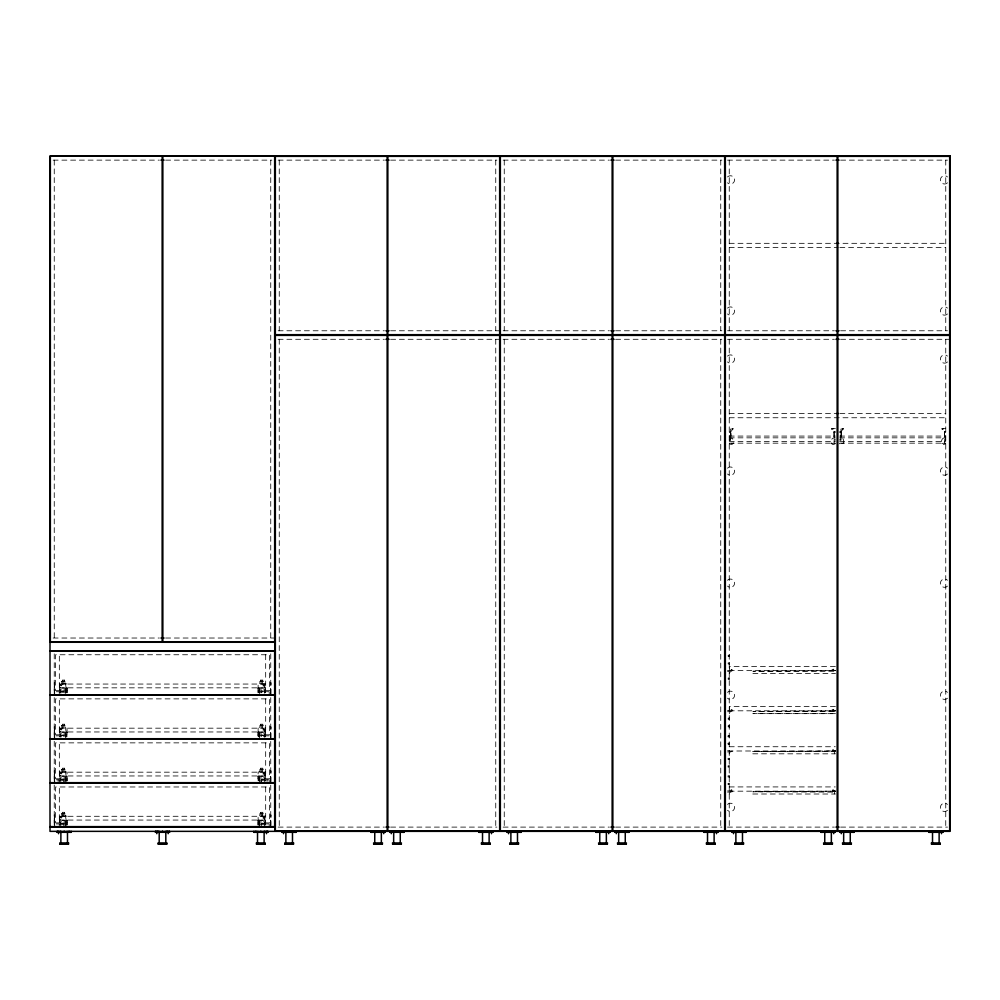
<?xml version="1.0" encoding="UTF-8"?>
<svg xmlns="http://www.w3.org/2000/svg" width="1000" height="1000" viewBox="0 0 1000 1000"><rect width="100%" height="100%" fill="white"/><g stroke="black" fill="none" stroke-linecap="round" stroke-linejoin="round"><path stroke-width="0.75" stroke-dasharray="5 3.75" d="M835.375 443.688C829.725 447.287 830.138 437.375 834.125 438.05L834.075 431.637L835.375 431.637M945.75 431.637L944.45 431.637L944.488 438.05M730.55 432.1L733.138 428.65L729.25 428.562M840.875 432.1L840.975 431.425M841.062 431.788L841.05 437.9M729.887 672.1L729.25 673.462M733.15 428.913L730.55 429.038L730.55 443.212L733.15 443.387M831.475 443.387L834.075 443.212L834.075 429.038L831.475 428.913M843.525 428.913L840.925 429.038L840.925 443.212L843.525 443.387M941.85 443.387L944.45 443.212L944.45 429.038L941.862 428.95M730.6 431.425C729.175 446.775 733.438 430.988 729.25 431.637M729.887 672.113L732.325 670.625M841.125 431.463L843.5 428.65L839.625 428.562M54.25 690.65L54.25 683.25M54.25 734.762L54.25 727.375M54.25 778.763L54.25 771.375M54.25 822.875L54.25 815.487M61.438 685.65L60.462 684.663L61.087 685.9M61.438 729.775L60.462 728.787L61.087 730.025M61.438 773.775L60.462 772.788L61.087 774.025M61.438 817.875L60.462 816.9L61.087 818.138M730.075 792.1L729.137 794.013M730.075 792.113L732.212 791.762L731.75 789.75M727.475 670.475L729.25 670.4M727.475 710.65L729.25 710.588M729.25 656.75L729.25 654.975M729.25 679.438L729.25 677.675M729.25 727.188L729.25 725.413M729.137 737.113L729.137 735.337M729.137 744.675L729.137 742.9M729.137 767.362L729.137 765.588M729.137 784.85L729.137 783.075M944.325 437.9C940.462 437.925 940.212 447.1 945.75 443.688M731.05 670.638C734.625 669.025 728.65 669.125 732.188 670.638M832.562 670.638C837.188 667.375 826.838 670.7 835.487 670.625L752.887 671.237L833.875 671.237L834.9 673.475M731.05 710.812C734.725 709.188 728.512 709.212 732.188 710.812M832.562 710.812C837.188 707.562 826.838 710.875 835.487 710.812L752.887 711.413L833.713 711.4L834.737 712L834.9 713.662M729.137 753.838L730.188 751.825L732.212 751.575C730.8 746.838 732.163 752.163 730.987 750.987M834.788 753.838L834.625 752.175L833.6 751.575L752.775 751.575L835.375 750.987C830.688 750.825 834.038 751.725 833.475 749.613M731.2 789.75C729.112 791.462 733.787 791.225 730.925 791.175M832.862 791.175L833.575 791.175L833.425 789.762M832.775 749.575L832.3 751.587M832.775 789.75L832.3 791.775M835.375 791.162L752.775 791.775L834.438 792.113M833.425 670.638L835.487 670.638L832.8 670.638L835.487 670.65L832.712 670.638M833.425 710.812L835.487 710.825L832.8 710.812L835.487 710.825L832.712 710.825M832.712 751L835.375 750.987L729.137 751M53.125 160.138L159.375 160.138M165.625 160.138L271.875 160.138M278.125 160.138L384.375 160.138M390.625 160.138L496.875 160.138M503.125 160.138L609.375 160.138M615.625 160.138L721.875 160.138M727.5 160.138L834.375 160.138M840.625 160.138L947.5 160.138M729.25 243.325L945.75 243.325M729.25 247.587L838.275 247.587M839.837 247.587L945.75 247.587M278.125 330.775L384.375 330.775M390.625 330.775L500 330.775M503.125 330.775L609.375 330.775M615.625 330.775L721.875 330.775M727.5 330.775L834.375 330.775M840.625 330.775L947.5 330.775M278.125 339.288L384.375 339.288M390.625 339.288L500 339.288M503.125 339.288L609.375 339.288M615.625 339.288L721.875 339.288M727.5 339.288L834.375 339.288M840.625 339.288L950 339.288M729.25 413.5L838.275 413.5M839.837 413.5L945.75 413.5M729.25 417.75L945.75 417.75M835.375 428.562L831.475 428.688L833.95 432.113M945.75 428.562L941.85 428.688L944.25 431.463M839.625 431.637C843.25 431.85 839.137 438.025 843.2 439.137C844.375 441.975 844.1 445.887 839.625 443.688M729.25 432.587L730.55 432.587M834.075 432.587L835.375 432.587M839.625 432.587L840.925 432.587M944.45 432.587L945.75 432.587M729.25 436.075L835.375 436.075M839.625 436.075L945.75 436.075M729.25 437.837L835.375 437.837M839.625 437.837L945.75 437.837M729.25 439.2L730.55 439.2M834.075 439.2L835.375 439.2M839.625 439.2L840.925 439.2M944.45 439.2L945.75 439.2M729.25 440.15L730.55 440.15M834.075 440.15L835.375 440.15M839.625 440.15L840.925 440.15M944.45 440.15L945.75 440.15M729.25 441.388L835.375 441.388M839.625 441.388L945.75 441.388M729.25 443.162L835.375 443.162M839.625 443.162L945.75 443.162M729.25 443.688C734.788 447.1 734.538 437.925 730.675 437.9M53.125 638.025L159.375 638.025M165.625 638.025L275 638.025M729.25 655.275L728.188 655.275L728.188 656.438L729.25 656.462M729.25 662.837L728.188 662.837L728.188 664L729.25 664.025M835.375 666.388L729.375 666.388L729.375 670.638M729.25 670.625L835.487 670.65M729.25 671.575L727.525 671.55M752.887 673.462L835.487 673.475M729.25 677.962L728.188 677.962L728.188 679.125M728.188 679.15L729.25 679.15M64.45 680.088L62.35 680.088L62.337 681.075L64.45 681.075M260.712 680.088L262.812 680.088L262.825 681.075L260.712 681.075M61.675 681.612L65.125 681.612M260.038 681.612L263.488 681.612M54.25 682.613L54.725 693.787M59.337 684.05L265.675 684.05M59.337 687.837L265.675 687.837M67.188 688.138L59.85 688.075L59.85 692.562M257.975 688.138L265.312 688.075L265.312 692.562M59.9 690.188L60.613 690.188L60.613 692.487M66.9 690.188L66.188 690.188L66.188 692.487M265.262 690.188L264.55 690.188L264.55 692.487M64.225 690.925L61.75 690.925L61.75 692.275L64.225 692.275M61.75 691.4L63.75 691.4L63.75 692.275M263.412 691.4L261.413 691.4L261.413 692.275M835.375 706.562L729.375 706.562L729.375 710.825M729.25 710.812L835.487 710.825M729.25 711.762L727.525 711.725M729.25 713.662L730.188 711.75L732.325 710.812M729.25 718.138L728.188 718.138L728.188 719.3L729.25 719.325M64.45 724.212L62.35 724.212L62.337 725.2L64.45 725.2M260.712 724.212L262.812 724.212L262.825 725.2L260.712 725.2M61.675 725.738L65.125 725.738M260.038 725.738L263.488 725.738M729.25 725.7L728.188 725.7L728.188 726.862L729.25 726.888M54.25 726.737L54.725 737.913M59.337 728.175L265.675 728.175M59.337 731.963L265.675 731.963M67.188 732.262L59.85 732.2L59.85 736.688M257.975 732.262L265.312 732.2L265.312 736.688M59.9 734.312L60.613 734.312L60.613 736.188M66.9 734.312L66.188 734.312L66.188 736.188M265.262 734.312L264.55 734.312L264.55 736.188M64.225 735.05L61.75 735.05L61.75 736.4M61.75 735.525L63.75 735.525L63.75 736.4M263.412 735.525L261.413 735.525L261.413 736.4M729.137 735.638L728.075 735.638L728.075 736.8M55.963 735.863L59.262 735.863M265.9 735.863L269.212 735.863M728.075 736.812L729.137 736.812M728.075 743.2L729.137 743.2M729.137 744.375L728.075 744.375L728.075 743.213M729.25 746.737L835.25 746.737M727.525 750.763L729.137 750.763M727.525 751.938L729.137 751.938M752.775 753.812L835.375 753.838M729.137 758.325L728.075 758.325L728.075 759.488L729.137 759.5M729.137 765.888L728.075 765.888L728.075 767.05L729.137 767.062M64.45 768.2L62.35 768.2L62.337 769.2L64.45 769.2M260.712 768.2L262.812 768.2L262.825 769.2L260.712 769.2M61.675 769.725L65.125 769.725M260.038 769.725L263.488 769.725M54.25 770.725L54.725 781.912M59.337 772.175L265.675 772.175M729.137 775.812L728.075 775.812L728.075 776.975L729.137 776.988M59.337 775.962L265.675 775.962M67.188 776.263L59.85 776.188L59.85 780.688L60.625 780.688M257.975 776.263L265.312 776.188L265.312 780.688L264.538 780.688M59.9 778.312L60.613 778.312L60.625 780.925L59.625 780.925L59.763 772L67.038 772L67.188 780.925L66.175 780.925L66.188 778.325L66.9 778.312M265.262 778.312L264.55 778.312L264.538 780.925L265.55 780.925L265.4 772L258.125 772L258.125 775.962M64.225 779.05L61.75 779.05L61.75 780.4L64.225 780.4M61.75 779.525L63.75 779.525L63.75 781.787M263.412 779.525L261.413 779.525L261.413 781.787M260.938 780.4L263.412 780.4L263.412 779.05L260.938 779.05L260.938 781.787M66.175 780.688L66.95 780.688L66.95 776.188M258.212 776.188L258.212 780.688L258.988 780.688M729.137 783.375L728.075 783.375L728.075 784.538L729.137 784.55M729.25 786.925L835.25 786.925M727.525 790.938L729.137 790.938M729.137 791.175L835.375 791.175L833.162 791.162M727.525 792.113L729.137 792.113M752.775 794L835.375 794.013M64.45 812.312L62.35 812.312L62.337 813.312L64.45 813.312M260.712 812.312L262.812 812.312L262.825 813.312L260.712 813.312M61.675 813.838L65.125 813.838M260.038 813.838L263.488 813.838M54.25 814.837L54.725 826.025M59.337 816.287L265.675 816.287M59.337 820.062L265.675 820.062M67.188 820.375L59.85 820.3L59.85 824.8L60.625 824.8M257.975 820.375L265.312 820.3L265.312 824.8L264.538 824.8M59.9 822.425L60.613 822.425M66.188 822.425L66.9 822.425M258.263 822.425L258.975 822.425M264.55 822.425L265.262 822.425M64.225 823.162L61.75 823.162L61.75 824.513L64.225 824.513M61.75 823.637L63.75 823.637L63.75 825.525M263.412 823.637L261.413 823.637L261.413 825.525M260.938 824.513L263.412 824.513L263.412 823.162L260.938 823.162L260.938 825.387L261 821.275M66.175 824.8L66.95 824.8L66.95 820.3M258.212 820.3L258.212 824.8L258.988 824.8M278.125 827.1L384.375 827.1M390.625 827.1L496.875 827.1M503.125 827.1L609.375 827.1M615.625 827.1L721.875 827.1M727.5 827.1L834.375 827.1M840.625 827.1L947.5 827.1M832.675 791.175L835.375 791.175L833.575 791.175M835.375 751L833.575 750.987M729.25 717.85L729.425 719.425M264.125 685.925L264.7 684.663L263.725 685.65M264.125 730.037C266.038 728.363 263 729.525 263.8 729.85M264.125 774.038L264.7 772.788L263.725 773.775M264.125 818.15L264.7 816.9L263.725 817.875M834.438 792.1L834.788 794.013M944.4 431.425L944.488 432.1M834.025 431.425L834.125 438.05M945.75 160.138L945.75 330.775M945.75 339.288L945.75 827.1M729.425 662.738L729.425 664.125M729.3 758.213L729.3 759.613M729.3 775.713L729.3 777.1M729.25 160.138L729.25 330.775M729.25 339.288L729.25 827.1M720.75 160.138L720.75 330.775M720.75 339.288L720.75 827.1M504.25 160.138L504.25 330.775M504.25 339.288L504.25 827.1M495.75 160.138L495.75 330.775M495.75 339.288L495.75 827.1M279.25 160.138L279.25 330.775M279.25 339.288L279.25 827.1M270.912 694.262L270.912 682.613L270.438 693.787M270.912 738.388L270.912 726.737L270.438 737.913M270.912 782.387L270.912 770.725L270.438 781.912M270.912 826.5L270.912 814.837L270.438 826.025M270.75 160.138L270.75 638.025M270.75 653.913L270.75 825.537M269.212 693.787L269.212 691.737L265.9 691.737L265.9 693.787M269.212 781.912L269.212 779.85L265.9 779.85L265.9 781.912M269.212 826.025L269.212 823.962L265.9 823.962L265.9 826.025M267.062 779.85L267.062 781.488M265.675 654.75L265.675 690.675L269.45 690.675L269.45 654.75L55.55 654.75L55.55 690.675L59.337 690.675L59.337 654.75M265.675 698.875L265.675 734.8L269.45 734.8L269.45 698.875L55.55 698.875L55.55 734.8L59.337 734.8L59.337 698.875M265.675 742.862L265.675 778.787L269.45 778.787L269.45 742.862L55.55 742.862L55.55 778.787L59.337 778.787L59.337 742.862M265.675 786.975L265.675 822.9L269.45 822.9L269.45 786.975L55.55 786.975L55.55 822.9L59.337 822.9L59.337 786.975M265.55 692.8L265.4 683.875L258.125 683.875L258.125 687.837M265.4 728L265.55 736.925M265.55 825.025L265.4 816.112L258.125 816.112L258.125 820.062M264.55 822.438L264.538 825.025M264.475 687.837L264.475 685.975L263.062 685.975L263.488 681.312L260.038 681.312L259.05 687.837M264.3 693.3L264.3 689.038L259.225 689.038L259.225 693.263M264.475 731.963L264.475 730.088L263.062 730.088L263.488 725.438L260.038 725.438L259.05 731.963M264.3 737.412L264.3 733.162L259.225 733.162L259.225 737.387M264.475 775.962L264.475 774.087L263.062 774.087L263.488 769.438L260.038 769.438L259.05 775.962M264.3 781.413L264.3 777.163L259.225 777.163L259.225 781.375M264.475 820.062L264.475 818.2L263.062 818.2L263.488 813.55L260.038 813.55L259.05 820.062M264.3 825.525L264.3 821.275L259.225 821.275L259.225 825.487M263.412 736.4L263.412 735.05L260.938 735.05L260.938 736.4M262.35 681.612L262.35 683.875M262.35 725.738L262.35 728M262.35 769.725L262.35 772M262.35 813.838L262.35 816.112M261.175 681.612L261.175 683.875M261 689.038L261 692.962M261.175 725.738L261.175 728M261 733.162L261 735.775M261.175 769.725L261.175 772M261 777.163L261 781.275M261.175 813.838L261.175 816.112M260.7 680.088L260.7 681.075M260.7 724.212L260.7 725.2M260.7 768.2L260.7 769.2M260.7 812.312L260.7 813.312M259.7 689.038L259.7 693.3M259.7 733.162L259.7 737.412M259.7 777.163L259.7 781.413M259.7 821.275L259.7 825.525M258.975 692.487L258.975 690.2L258.263 690.188L258.263 692.487L258.212 688.075M258.975 736.188L258.975 734.325L258.263 734.312L258.263 736.188M258.975 822.438L258.988 825.025M258.263 780.662L258.263 778.325L258.975 778.312L258.988 780.925L257.975 780.925L257.975 775.962M258.263 822.438L258.263 824.762M258.125 728L258.125 731.963M258.212 732.2L258.212 736.688M257.975 687.837L257.975 692.8M257.975 731.963L257.975 735.688M257.975 820.062L257.975 825.025M67.188 692.8L67.038 683.875L59.763 683.875L59.625 692.8M67.038 728L67.188 735.688M67.188 825.025L67.038 816.112L59.763 816.112L59.625 825.025M66.95 688.075L66.95 692.562M66.95 732.2L66.95 736.688M66.188 822.438L66.175 825.025M66.112 687.837L65.125 681.312L61.675 681.312L62.1 685.975L60.688 685.975L60.688 687.837M66.112 731.963L65.125 725.438L61.675 725.438L62.1 730.088L60.688 730.088L60.688 731.963M66.112 775.962L65.125 769.438L61.675 769.438L62.1 774.087L60.688 774.087L60.688 775.962M66.112 820.062L65.125 813.55L61.675 813.55L62.1 818.2L60.688 818.2L60.688 820.062M65.938 693.263L65.938 689.038L60.862 689.038L60.862 693.3M65.938 737.387L65.938 733.162L60.862 733.162L60.862 737.412M65.938 781.375L65.938 777.163L60.862 777.163L60.862 781.413M65.938 825.487L65.938 821.275L60.862 821.275L60.862 825.525M65.462 689.038L65.462 693.3M65.462 733.162L65.462 737.412M65.462 777.163L65.462 781.413M65.462 821.275L65.462 825.525M64.463 680.088L64.463 681.075M64.463 724.212L64.463 725.2M64.463 768.2L64.463 769.2M64.463 812.312L64.463 813.312M64.175 689.038L64.175 692.962M64.175 733.162L64.225 736.4M64.175 777.163L64.225 781.787M64.175 821.275L64.175 825.387M63.987 681.612L63.987 683.875M63.987 725.738L63.987 728M63.987 769.725L63.987 772M63.987 813.838L63.987 816.112M62.812 681.612L62.812 683.875M62.812 725.738L62.812 728M62.812 769.725L62.812 772M62.812 813.838L62.812 816.112M60.613 822.438L60.625 825.025M59.763 728L59.625 736.925M59.262 693.787L59.262 691.737L55.963 691.737L55.963 693.787M59.262 781.912L59.262 779.85L55.963 779.85L55.963 781.912M59.262 826.025L59.262 823.962L55.963 823.962L55.963 826.025M58.1 779.85L58.1 781.488M54.25 160.138L54.25 638.025M54.25 653.913L54.25 696.038M54.25 697.6L54.25 739.725M54.25 741.287L54.25 827.1M947.487 361.95A4.138 4.138 0 0 1 941.637 361.95A4.138 4.138 0 0 1 941.637 356.1A4.138 4.138 0 0 1 947.487 356.1M947.487 474.038A4.138 4.138 0 0 1 941.637 474.038A4.138 4.138 0 0 1 941.637 468.188A4.138 4.138 0 0 1 947.487 468.188M947.487 586.112A4.138 4.138 0 0 1 941.637 586.112A4.138 4.138 0 0 1 941.637 580.262A4.138 4.138 0 0 1 947.487 580.262M947.487 698.2A4.138 4.138 0 0 1 941.637 698.2A4.138 4.138 0 0 1 941.637 692.35A4.138 4.138 0 0 1 947.487 692.35M947.487 810.288A4.138 4.138 0 0 1 941.637 810.288A4.138 4.138 0 0 1 941.637 804.438A4.138 4.138 0 0 1 947.487 804.438M727.513 804.438A4.138 4.138 0 0 1 733.363 804.438A4.138 4.138 0 0 1 733.363 810.288A4.138 4.138 0 0 1 727.513 810.288M727.513 692.35A4.138 4.138 0 0 1 733.363 692.35A4.138 4.138 0 0 1 733.363 698.2A4.138 4.138 0 0 1 727.513 698.2M727.513 580.262A4.138 4.138 0 0 1 733.363 580.262A4.138 4.138 0 0 1 733.363 586.112A4.138 4.138 0 0 1 727.513 586.112M727.513 468.188A4.138 4.138 0 0 1 733.363 468.188A4.138 4.138 0 0 1 733.363 474.038A4.138 4.138 0 0 1 727.513 474.038M727.513 356.1A4.138 4.138 0 0 1 733.363 356.1A4.138 4.138 0 0 1 733.363 361.95A4.138 4.138 0 0 1 727.513 361.95M727.513 176.95A4.138 4.138 0 0 1 733.363 176.95A4.138 4.138 0 0 1 733.363 182.8A4.138 4.138 0 0 1 727.513 182.8M727.513 308.113A4.138 4.138 0 0 1 733.363 308.113A4.138 4.138 0 0 1 733.363 313.962A4.138 4.138 0 0 1 727.513 313.962M947.487 313.962A4.138 4.138 0 0 1 941.637 313.962A4.138 4.138 0 0 1 941.637 308.113A4.138 4.138 0 0 1 947.487 308.113M947.487 182.8A4.138 4.138 0 0 1 941.637 182.8A4.138 4.138 0 0 1 941.637 176.95A4.138 4.138 0 0 1 947.487 176.95M263.412 690.925L260.938 690.925L260.938 692.275L263.412 692.275L263.412 690.925M835.487 713.65L752.887 713.637L835.487 713.662"/><path stroke-width="1.5" d="M275.475 156.35L499.525 156.35M500.475 156.35L724.525 156.35M725.475 156.35L949.525 156.35M160.938 160.138L164.062 160.138M385.938 160.138L389.062 160.138M610.938 160.138L614.062 160.138M835.938 160.138L839.062 160.138M836.675 243.325L838.325 243.325M385.938 330.775L389.062 330.775M610.938 330.775L614.062 330.775M835.938 330.775L839.062 330.775M385.938 335.037L389.062 335.037M610.938 335.037L614.062 335.037M835.938 335.037L839.062 335.037M385.938 339.288L389.062 339.288M610.938 339.288L614.062 339.288M835.938 339.288L839.062 339.288M836.675 413.5L838.325 413.5M160.938 638.025L164.062 638.025M50 642.275L275 642.275M50 650.788L275 650.788L275 155.887M50 651.263L274.65 651.263L274.65 694.75L50 694.75M50 695.225L274.65 695.225L274.65 738.713L50 738.713M50 739.175L274.65 739.175L274.65 782.663L50 782.663M50 783.138L274.65 783.138L274.65 826.625L50 826.625M50 827.1L275 827.1L275 831.35M385.938 827.1L389.062 827.1M610.938 827.1L614.062 827.1M835.938 827.1L839.062 827.1M275.475 830.888L283.25 830.888M295.7 830.888L371.938 830.888M384.387 830.888L390.613 830.888M403.062 830.888L479.3 830.888M491.75 830.888L499.525 830.888M500.475 830.888L508.25 830.888M520.7 830.888L596.938 830.888M609.388 830.888L615.612 830.888M628.062 830.888L704.3 830.888M716.75 830.888L724.525 830.888M725.475 830.888L733.25 830.888M745.7 830.888L821.938 830.888M834.388 830.888L840.612 830.888M853.062 830.888L929.3 830.888M941.75 830.888L949.525 830.888M57.812 831.587L61.575 831.587M63.725 831.587L64.638 831.587M66.55 831.587L70.55 831.587M156.137 831.587L159.9 831.587M162.037 831.587L162.963 831.587M165.1 831.587L168.863 831.587M254.45 831.587L258.463 831.587M260.363 831.587L261.275 831.587M263.425 831.587L267.188 831.587M282.812 831.587L286.575 831.587M288.725 831.587L289.637 831.587M291.55 831.587L295.55 831.587M371.675 831.587L375.45 831.587M377.587 831.587L378.5 831.587M380.525 831.587L384.412 831.587M390.588 831.587L394.475 831.587M396.5 831.587L397.413 831.587M399.55 831.587L403.325 831.587M479.45 831.587L483.462 831.587M485.363 831.587L486.275 831.587M488.425 831.587L492.188 831.587M507.812 831.587L511.575 831.587M513.725 831.587L514.637 831.587M516.55 831.587L520.55 831.587M596.675 831.587L600.45 831.587M602.587 831.587L603.5 831.587M605.525 831.587L609.412 831.587M615.588 831.587L619.475 831.587M621.5 831.587L622.413 831.587M624.55 831.587L628.325 831.587M704.45 831.587L708.462 831.587M710.362 831.587L711.275 831.587M713.425 831.587L717.188 831.587M732.812 831.587L736.575 831.587M738.725 831.587L739.638 831.587M741.55 831.587L745.55 831.587M821.675 831.587L825.45 831.587M827.588 831.587L828.5 831.587M830.525 831.587L834.412 831.587M840.588 831.587L844.475 831.587M846.5 831.587L847.412 831.587M849.55 831.587L853.325 831.587M929.45 831.587L933.462 831.587M935.362 831.587L936.275 831.587M938.425 831.587L942.188 831.587M57.088 831.825L71.037 832.3M155.412 831.825L169.587 831.825M267.913 831.825L253.962 832.3M282.087 831.825L296.038 832.3M385.138 831.825L371.188 832.3M389.862 831.825L403.812 832.3M492.912 831.825L478.963 832.3M507.088 831.825L521.038 832.3M610.138 831.825L596.188 832.3M614.862 831.825L628.812 832.3M717.913 831.825L703.962 832.3M732.087 831.825L746.038 832.3M835.138 831.825L821.188 832.3M839.862 831.825L853.812 832.3M942.913 831.825L928.962 832.3M59.688 842.938L68.675 842.938M158.012 842.938L166.988 842.938M256.325 842.938L265.312 842.938M284.688 842.938L293.675 842.938M373.55 842.938L382.537 842.938M392.463 842.938L401.45 842.938M481.325 842.938L490.312 842.938M509.688 842.938L518.675 842.938M598.55 842.938L607.537 842.938M617.463 842.938L626.45 842.938M706.325 842.938L715.312 842.938M734.688 842.938L743.675 842.938M823.55 842.938L832.537 842.938M842.463 842.938L851.45 842.938M931.325 842.938L940.312 842.938M59.688 843.888L68.675 843.888M158.012 843.888L166.988 843.888M256.325 843.888L265.312 843.888M284.688 843.888L293.675 843.888M373.55 843.888L382.537 843.888M392.463 843.888L401.45 843.888M481.325 843.888L490.312 843.888M509.688 843.888L518.675 843.888M598.55 843.888L607.537 843.888M617.463 843.888L626.45 843.888M706.325 843.888L715.312 843.888M734.688 843.888L743.675 843.888M823.55 843.888L832.537 843.888M842.463 843.888L851.45 843.888M931.325 843.888L940.312 843.888M59.925 844.112L68.438 844.112M158.25 844.112L166.75 844.112M256.562 844.112L265.075 844.112M284.925 844.112L293.438 844.112M373.787 844.112L382.3 844.112M392.7 844.112L401.213 844.112M481.562 844.112L490.075 844.112M509.925 844.112L518.438 844.112M598.787 844.112L607.3 844.112M617.7 844.112L626.213 844.112M706.562 844.112L715.075 844.112M734.925 844.112L743.438 844.112M823.787 844.112L832.3 844.112M842.7 844.112L851.213 844.112M931.562 844.112L940.075 844.112M942.913 831.35L942.913 832.3L928.75 832.3L928.725 831.35M942.525 831.35L942.425 832.3M941.488 831.375L941.488 833.7M939.6 831.35L939.513 831.825M939.125 842.938L939.125 832.062L932.537 832.062L932.513 842.938M935.825 831.35L935.725 831.825M930.863 831.35L930.925 832.3M854.05 831.35L854.05 832.3L839.862 832.3L839.862 831.35M851.912 831.35L851.85 832.3M850.263 842.938L850.263 832.062L843.662 832.062L843.65 842.938M847.05 831.825L846.95 831.35M843.175 831.35L843.175 832.3M841.287 831.375L841.287 833.7M840.35 831.825L840.25 831.35M835.138 831.35L835.138 832.3L820.975 832.3L820.95 831.35M834.75 831.35L834.9 832.3M833.713 831.375L833.713 833.7M831.825 831.35L831.825 832.3M831.35 842.938L831.35 832.062L824.762 832.062L824.737 842.938M828.05 831.35L827.95 832.3M823.088 831.35L823.15 832.3M746.275 831.35L746.275 832.3L732.087 832.3L732.087 831.35M744.15 831.35L744.15 832.3M742.487 842.938L742.487 832.062L735.888 832.062L735.875 842.938M739.175 831.35L739.275 832.3M735.4 831.35L735.487 832.3M733.512 831.375L733.512 833.7M732.475 831.35L732.575 832.3M717.913 831.35L717.913 832.3L703.75 832.3L703.725 831.35M717.525 831.35L717.425 832.3M716.488 831.375L716.488 833.7M714.6 831.35L714.513 831.825M714.125 842.938L714.125 832.062L707.537 832.062L707.513 842.938M710.825 831.35L710.725 831.825M705.863 831.35L705.925 832.3M629.05 831.35L629.05 832.3L614.862 832.3L614.862 831.35M626.912 831.35L626.85 832.3M625.262 842.938L625.262 832.062L618.663 832.062L618.65 842.938M622.05 831.825L621.95 831.35M618.175 831.35L618.175 832.3M616.287 831.375L616.287 833.7M615.35 831.825L615.25 831.35M610.138 831.35L610.138 832.3L595.975 832.3L595.95 831.35M609.75 831.35L609.9 832.3M608.713 831.375L608.713 833.7M606.825 831.35L606.825 832.3M606.35 842.938L606.35 832.062L599.763 832.062L599.738 842.938M603.05 831.35L602.95 832.3M598.088 831.35L598.15 832.3M521.275 831.35L521.275 832.3L507.088 832.3L507.088 831.35M519.15 831.35L519.15 832.3M517.487 842.938L517.487 832.062L510.887 832.062L510.875 842.938M514.175 831.35L514.275 832.3M510.4 831.35L510.487 832.3M508.512 831.375L508.512 833.7M507.475 831.35L507.575 832.3M492.912 831.35L492.912 832.3L478.75 832.3L478.725 831.35M492.525 831.35L492.425 832.3M491.488 831.375L491.488 833.7M489.6 831.35L489.513 831.825M489.125 842.938L489.125 832.062L482.537 832.062L482.512 842.938M485.825 831.35L485.725 831.825M480.85 831.35L480.925 832.3M404.05 831.35L404.05 832.3L389.862 832.3L389.862 831.35M401.912 831.35L401.85 832.3M400.262 842.938L400.262 832.062L393.663 832.062L393.65 842.938M397.05 831.825L396.95 831.35M393.175 831.35L393.175 832.3M391.287 831.375L391.287 833.7M390.35 831.825L390.25 831.35M385.138 831.35L385.138 832.3L370.975 832.3L370.95 831.35M384.75 831.35L384.9 832.3M383.713 831.375L383.713 833.7M381.825 831.35L381.825 832.3M381.35 842.938L381.35 832.062L374.762 832.062L374.738 842.938M378.05 831.35L377.95 832.3M373.088 831.35L373.15 832.3M296.275 831.35L296.275 832.3L282.087 832.3L282.087 831.35M294.15 831.35L294.15 832.3M292.488 842.938L292.488 832.062L285.887 832.062L285.875 842.938M289.175 831.35L289.275 832.3M285.4 831.35L285.487 832.3M283.512 831.375L283.512 833.7M282.475 831.35L282.575 832.3M267.913 831.35L267.913 832.3L253.75 832.3L253.725 831.35M267.525 831.35L267.425 832.3M266.488 831.375L266.488 833.7M264.6 831.35L264.513 831.825M264.125 842.938L264.125 832.062L257.538 832.062L257.512 842.938M260.825 831.35L260.725 831.825M255.85 831.35L255.925 832.3M169.587 831.35L169.587 832.3L155.412 832.3L155.412 831.35M169.213 831.35L169.112 832.3M168.175 831.5L168.175 833.7M167.463 831.35L167.463 832.3M166.287 831.35L166.188 832.3M165.812 842.938L165.812 832.062L159.213 832.062L159.188 842.938M162.5 831.35L162.587 832.3M158.713 831.35L158.812 832.3M157.537 831.35L157.6 832.3M156.825 831.375L156.825 833.7M155.787 831.35L155.887 832.3M71.275 831.35L71.275 832.3L57.088 832.3L57.088 831.35M69.15 831.35L69.15 832.3M67.487 842.938L67.487 832.062L60.888 832.062L60.875 842.938M64.175 831.35L64.275 832.3M60.4 831.35L60.487 832.3M58.513 831.375L58.513 833.7M57.475 831.35L57.575 832.3M950 155.887L50 155.887L50 831.35L950 831.35L950 155.887M162.15 156.237L50.35 156.237L50.35 641.925L162.15 641.925L162.15 156.237M274.65 156.237L162.85 156.237L162.85 641.925L274.65 641.925L274.65 156.237M387.15 156.237L275.35 156.237L275.35 334.675L387.15 334.675L387.15 156.237M499.65 156.237L387.85 156.237L387.85 334.675L499.65 334.675L499.65 156.237M612.15 156.237L500.35 156.237L500.35 334.675L612.15 334.675L612.15 156.237M724.65 156.237L612.85 156.237L612.85 334.675L724.65 334.675L724.65 156.237M837.15 156.237L725.35 156.237L725.35 334.675L837.15 334.675L837.15 156.237M949.65 156.237L837.85 156.237L837.85 334.675L949.65 334.675L949.65 156.237M387.15 335.387L275.35 335.387L275.35 831L387.15 831L387.15 335.387M499.65 335.387L387.85 335.387L387.85 831L499.65 831L499.65 335.387M612.15 335.387L500.35 335.387L500.35 831L612.15 831L612.15 335.387M724.65 335.387L612.85 335.387L612.85 831L724.65 831L724.65 335.387M837.15 335.387L725.35 335.387L725.35 831L837.15 831L837.15 335.387M949.65 335.387L837.85 335.387L837.85 831L949.65 831L949.65 335.387"/></g></svg>
